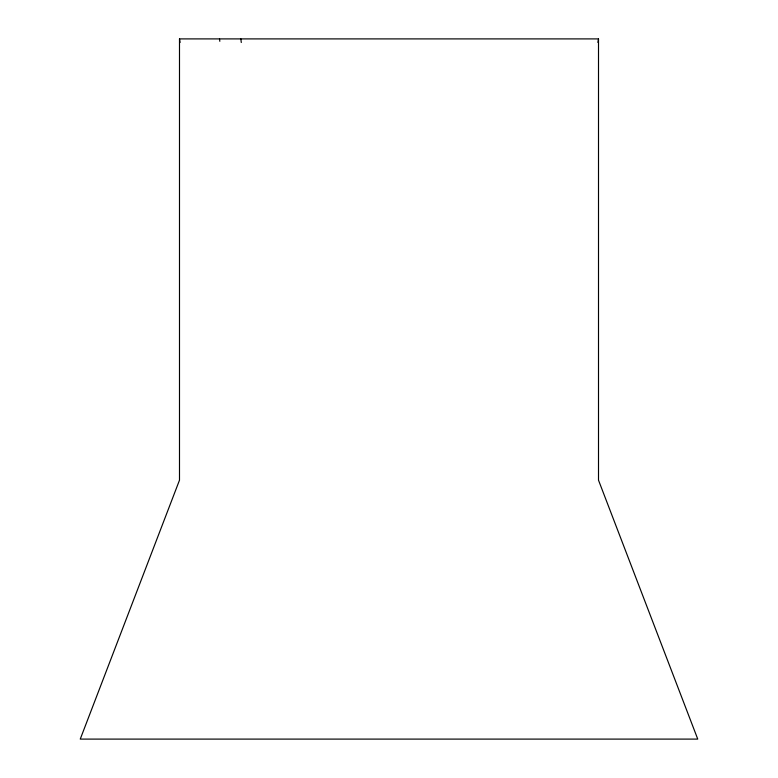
<?xml version="1.0" encoding="UTF-8"?>
<svg xmlns="http://www.w3.org/2000/svg" width="778" height="778" viewBox="0 0 778 778"><rect width="100%" height="100%" fill="white"/><g stroke="black" fill="none" stroke-linecap="round" stroke-linejoin="round"><path stroke-width="1.17" d="M597.922 42.45L598.506 38.9L179.494 38.9L179.494 480.172L80.251 739.1L697.749 739.1L598.506 480.172L598.506 38.9M179.494 38.9L180.078 42.45M219.503 38.9L219.824 41.312M240.859 38.9L241.277 42.508"/></g></svg>
